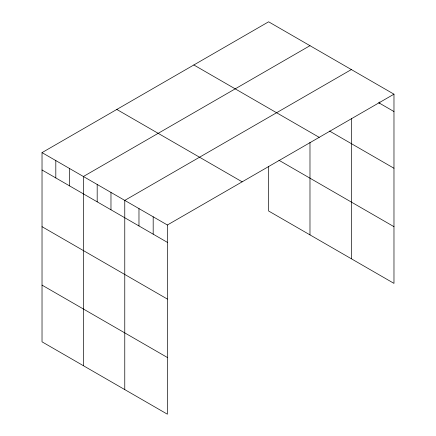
<?xml version="1.0" encoding="UTF-8"?>
<svg xmlns="http://www.w3.org/2000/svg" width="436" height="436" viewBox="0 0 436 436"><rect width="100%" height="100%" fill="white"/><g stroke="black" fill="none" stroke-linecap="round" stroke-linejoin="round"><path stroke-width="0.65" d="M393.975 94.176L167.386 224.998L167.386 414.2L42.025 341.824L42.025 152.622L268.614 21.8L393.975 94.176L393.975 283.378L268.614 211.002L268.614 166.448M309.98 45.687L83.396 176.504L83.396 365.706M351.351 69.569L124.767 200.391L124.767 389.593M378.633 102.683L393.975 111.545M329.518 131.034L393.975 168.252M193.84 64.969L319.201 137.351M278.953 160.268L393.975 226.676M116.799 109.447L242.16 181.828M42.025 152.622L167.386 224.998M42.025 169.986L167.386 242.362M42.025 226.693L167.386 299.069M42.025 285.117L167.386 357.493M379.767 102.008L379.767 103.343M351.351 118.663L351.351 258.771M309.98 142.332L309.98 234.89M153.183 216.796L153.183 234.159M138.975 208.593L138.975 225.957M110.973 192.429L110.973 209.792M97.184 184.466L97.184 201.83M69.602 168.541L69.602 185.91M55.813 160.579L55.813 177.948"/></g></svg>
